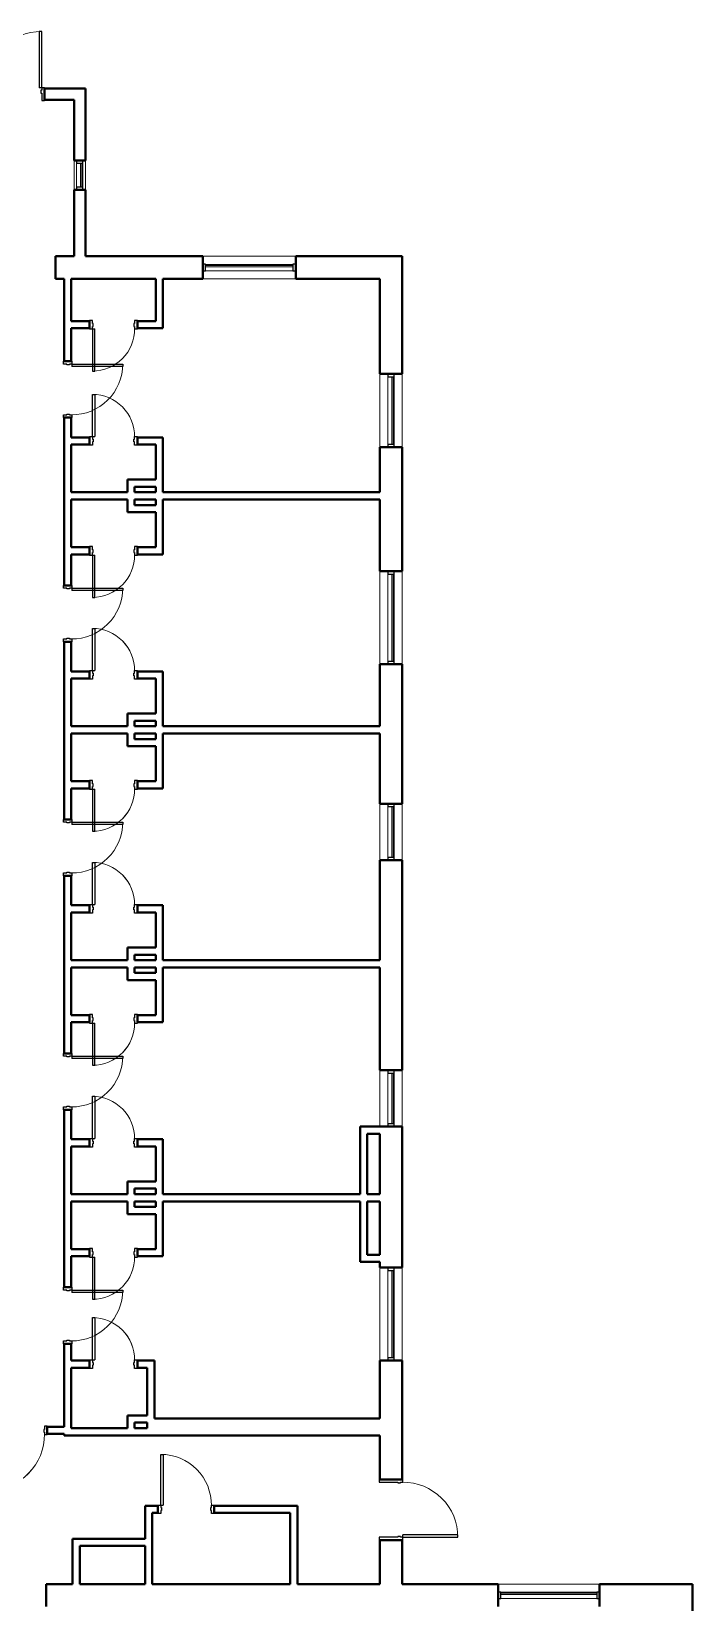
# Model space of a CAD drawing. Header units: inches. Extents: x -1361 to 84, y -1428 to 872.
# Drawn here: x -613 to -143, y -243 to 872 of the extents above; entities that cross this region are included whole.
import ezdxf

# ---------------------------------------------------------------- set-up
doc = ezdxf.new("R2010")
doc.units = ezdxf.units.IN
doc.header["$MEASUREMENT"] = 0
for name, color, linetype, lineweight in [('A-DOOR', 31, 'Continuous', 15), ('A-DOOR-FRAM', 31, 'Continuous', 25), ('A-GLAZ-CURT', 52, 'Continuous', 9), ('A-GLAZ-CWMG', 51, 'Continuous', 9), ('A-WALL', 113, 'Continuous', 15), ('I-WALL', 2, 'Continuous', 15)]:
    doc.layers.add(name, color=color, linetype=linetype, lineweight=lineweight)

# ---------------------------------------------------------------- blocks, each defined once
blk = doc.blocks.new('Door-Single_CE_ - HM Door-2_ HM Frame-5147450-BASEMENT Map Export')
at = {"layer": 'A-DOOR'}
for p, q in [((13.25, -33), (13.25, -3)), ((13.25, -3), (15, -3)), ((15, -3), (15, -33)), ((15, -33), (13.25, -33))]:
    blk.add_line(p, q, dxfattribs=at)
at = {"layer": 'A-DOOR', "lineweight": 25}
for p, q in [((13.25, -33), (13.25, -3)), ((15, -3), (13.25, -3)), ((15, -3), (15, -33)), ((15, -33), (13.25, -33))]:
    blk.add_line(p, q, dxfattribs=at)
at = {"layer": 'A-DOOR', "lineweight": 9}
for start in [179.45228, 179.45228, 179.5, 179.5]:
    blk.add_arc((15, -3), 30, start, 270, dxfattribs=at)
at = {"layer": 'A-DOOR-FRAM'}
for p, q in [((-17, 3), (-15, 3)), ((-17, -3), (-17, 3)), ((-15, 3), (-15, 0.75)), ((-15, 0.75), (-14.5, 0.75)), ((-14.5, 0.75), (-14.5, -1.25)), ((14.5, 0.75), (15, 0.75)), ((14.5, -1.25), (14.5, 0.75)), ((15, 3), (17, 3)), ((15, 0.75), (15, 3)), ((17, 3), (17, -3)), ((-15, -3), (-17, -3)), ((-15, -1.25), (-15, -3)), ((-14.5, -1.25), (-15, -1.25)), ((15, -1.25), (14.5, -1.25)), ((15, -3), (15, -1.25)), ((17, -3), (15, -3))]:
    blk.add_line(p, q, dxfattribs=at)
blk = doc.blocks.new('Door-Single_CE_ - HM Door-2_ HM Frame-5121650-BASEMENT Map Export')
at = {"layer": 'A-DOOR'}
for p, q in [((16.25, -39), (16.25, -3)), ((16.25, -3), (18, -3)), ((18, -3), (18, -39)), ((18, -39), (16.25, -39))]:
    blk.add_line(p, q, dxfattribs=at)
at = {"layer": 'A-DOOR', "lineweight": 25}
for p, q in [((16.25, -39), (16.25, -3)), ((18, -3), (16.25, -3)), ((18, -3), (18, -39)), ((18, -39), (16.25, -39))]:
    blk.add_line(p, q, dxfattribs=at)
at = {"layer": 'A-DOOR', "lineweight": 9}
blk.add_arc((18, -3), 36, 179.5, 270, dxfattribs=at)
blk.add_arc((18, -3), 36, 179.5, 270, dxfattribs=at)
blk.add_arc((18, -3), 36, 179.5, 270, dxfattribs=at)
blk.add_arc((18, -3), 36, 179.5, 270, dxfattribs=at)
at = {"layer": 'A-DOOR-FRAM'}
for p, q in [((-20, 3), (-18, 3)), ((-20, -3), (-20, 3)), ((-18, 3), (-18, 0.75)), ((-18, 0.75), (-17.5, 0.75)), ((-17.5, 0.75), (-17.5, -1.25)), ((17.5, 0.75), (18, 0.75)), ((17.5, -1.25), (17.5, 0.75)), ((18, 3), (20, 3)), ((18, 0.75), (18, 3)), ((20, 3), (20, -3)), ((-18, -3), (-20, -3)), ((-18, -1.25), (-18, -3)), ((-17.5, -1.25), (-18, -1.25)), ((18, -1.25), (17.5, -1.25)), ((18, -3), (18, -1.25)), ((20, -3), (18, -3))]:
    blk.add_line(p, q, dxfattribs=at)
blk = doc.blocks.new('Door-Single_CE_ - HM Door-2_ HM Frame-5147780-BASEMENT Map Export')
at = {"layer": 'A-DOOR'}
for p, q in [((15, 33), (13.25, 33)), ((13.25, 33), (13.25, 3)), ((15, 3), (15, 33)), ((13.25, 3), (15, 3))]:
    blk.add_line(p, q, dxfattribs=at)
at = {"layer": 'A-DOOR', "lineweight": 25}
for p, q in [((15, 33), (13.25, 33)), ((13.25, 33), (13.25, 3)), ((15, 3), (15, 33)), ((15, 3), (13.25, 3))]:
    blk.add_line(p, q, dxfattribs=at)
at = {"layer": 'A-DOOR', "lineweight": 9}
for end in [180.5, 180.5, 180.54772, 180.54772]:
    blk.add_arc((15, 3), 30, 90, end, dxfattribs=at)
at = {"layer": 'A-DOOR-FRAM'}
for p, q in [((-15, 3), (-17, 3)), ((-17, 3), (-17, -3)), ((-15, 1.25), (-15, 3)), ((-14.5, 1.25), (-15, 1.25)), ((-14.5, -0.75), (-14.5, 1.25)), ((15, 1.25), (14.5, 1.25)), ((14.5, 1.25), (14.5, -0.75)), ((17, 3), (15, 3)), ((15, 3), (15, 1.25)), ((17, -3), (17, 3)), ((-17, -3), (-15, -3)), ((-15, -3), (-15, -0.75)), ((-15, -0.75), (-14.5, -0.75)), ((14.5, -0.75), (15, -0.75)), ((15, -0.75), (15, -3)), ((15, -3), (17, -3))]:
    blk.add_line(p, q, dxfattribs=at)
blk = doc.blocks.new('Door-Single_CE_ - HM Door-2_ HM Frame-5154440-BASEMENT Map Export')
at = {"layer": 'A-DOOR'}
for p, q in [((19.5, 47.5), (17.75, 47.5)), ((17.75, 47.5), (17.75, 8.5)), ((19.5, 8.5), (19.5, 47.5)), ((17.75, 8.5), (19.5, 8.5))]:
    blk.add_line(p, q, dxfattribs=at)
at = {"layer": 'A-DOOR', "lineweight": 25}
for p, q in [((19.5, 47.5), (17.75, 47.5)), ((17.75, 47.5), (17.75, 8.5)), ((19.5, 8.5), (19.5, 47.5)), ((19.5, 8.5), (17.75, 8.5))]:
    blk.add_line(p, q, dxfattribs=at)
at = {"layer": 'A-DOOR', "lineweight": 9}
for end in [180.5, 180.5, 180.48038, 180.48038]:
    blk.add_arc((19.5, 8.5), 39, 90, end, dxfattribs=at)
at = {"layer": 'A-DOOR-FRAM'}
for p, q in [((-19.5, 8.5), (-21.5, 8.5)), ((-21.5, 8.5), (-21.5, -8.5)), ((-19.5, 6.75), (-19.5, 8.5)), ((-19, 6.75), (-19.5, 6.75)), ((-19.5, -8.5), (-19.5, 4.75)), ((-19.5, 4.75), (-19, 4.75)), ((-19, 4.75), (-19, 6.75)), ((19.5, 6.75), (19, 6.75)), ((19, 6.75), (19, 4.75)), ((19, 4.75), (19.5, 4.75)), ((21.5, 8.5), (19.5, 8.5)), ((19.5, 8.5), (19.5, 6.75)), ((19.5, 4.75), (19.5, -8.5)), ((21.5, -8.5), (21.5, 8.5)), ((-21.5, -8.5), (-19.5, -8.5)), ((19.5, -8.5), (21.5, -8.5))]:
    blk.add_line(p, q, dxfattribs=at)
blk = doc.blocks.new('Door-Single_CE_ - HM Door-2_ HM Frame-5154406-BASEMENT Map Export')
at = {"layer": 'A-DOOR'}
for p, q in [((19.5, 42), (17.75, 42)), ((17.75, 42), (17.75, 3)), ((19.5, 3), (19.5, 42)), ((17.75, 3), (19.5, 3))]:
    blk.add_line(p, q, dxfattribs=at)
at = {"layer": 'A-DOOR', "lineweight": 25}
for p, q in [((19.5, 42), (17.75, 42)), ((17.75, 42), (17.75, 3)), ((19.5, 3), (19.5, 42)), ((19.5, 3), (17.75, 3))]:
    blk.add_line(p, q, dxfattribs=at)
at = {"layer": 'A-DOOR', "lineweight": 9}
for end in [180.5, 180.5, 180.48038, 180.48038]:
    blk.add_arc((19.5, 3), 39, 90, end, dxfattribs=at)
at = {"layer": 'A-DOOR-FRAM'}
for p, q in [((-19.5, 3), (-21.5, 3)), ((-21.5, 3), (-21.5, -3)), ((-19.5, 1.25), (-19.5, 3)), ((-19, 1.25), (-19.5, 1.25)), ((-19, -0.75), (-19, 1.25)), ((19.5, 1.25), (19, 1.25)), ((19, 1.25), (19, -0.75)), ((21.5, 3), (19.5, 3)), ((19.5, 3), (19.5, 1.25)), ((21.5, -3), (21.5, 3)), ((-21.5, -3), (-19.5, -3)), ((-19.5, -3), (-19.5, -0.75)), ((-19.5, -0.75), (-19, -0.75)), ((19, -0.75), (19.5, -0.75)), ((19.5, -0.75), (19.5, -3)), ((19.5, -3), (21.5, -3))]:
    blk.add_line(p, q, dxfattribs=at)
blk = doc.blocks.new('Door-Single_CE_ - HM Door-2_ HM Frame-5161260-BASEMENT Map Export')
at = {"layer": 'A-DOOR'}
for p, q in [((20, 44.5), (18.25, 44.5)), ((18.25, 44.5), (18.25, 4.5)), ((20, 4.5), (20, 44.5)), ((18.25, 4.5), (20, 4.5))]:
    blk.add_line(p, q, dxfattribs=at)
at = {"layer": 'A-DOOR', "lineweight": 25}
for p, q in [((20, 44.5), (18.25, 44.5)), ((18.25, 44.5), (18.25, 4.5)), ((20, 4.5), (20, 44.5)), ((20, 4.5), (18.25, 4.5))]:
    blk.add_line(p, q, dxfattribs=at)
at = {"layer": 'A-DOOR', "lineweight": 9}
for end in [180.5, 180.5, 180.47434, 180.47434]:
    blk.add_arc((20, 4.5), 40, 90, end, dxfattribs=at)
at = {"layer": 'A-DOOR-FRAM'}
for p, q in [((-20, 4.5), (-22, 4.5)), ((-22, 4.5), (-22, -4.5)), ((-20, 2.75), (-20, 4.5)), ((-19.5, 2.75), (-20, 2.75)), ((-20, -4.5), (-20, 0.75)), ((-20, 0.75), (-19.5, 0.75)), ((-19.5, 0.75), (-19.5, 2.75)), ((20, 2.75), (19.5, 2.75)), ((19.5, 2.75), (19.5, 0.75)), ((19.5, 0.75), (20, 0.75)), ((22, 4.5), (20, 4.5)), ((20, 4.5), (20, 2.75)), ((20, 0.75), (20, -4.5)), ((22, -4.5), (22, 4.5)), ((-22, -4.5), (-20, -4.5)), ((20, -4.5), (22, -4.5))]:
    blk.add_line(p, q, dxfattribs=at)
blk = doc.blocks.new('System Panel - zGlazed-5218100-BASEMENT Map Export')
at = {"layer": 'A-GLAZ-CURT', "lineweight": 15}
for p, q in [((24, -0.5), (-24, -0.5)), ((-24, -0.5), (-24, -1.5)), ((-24, -1.5), (24, -1.5)), ((24, -1.5), (24, -0.5))]:
    blk.add_line(p, q, dxfattribs=at)
blk = doc.blocks.new('Rectangular Mullion - 4 1_2_ x 2_ Rectangular_CE_-5163797-BASEMENT Map Export')
at = {"layer": 'A-GLAZ-CWMG'}
for p, q in [((-359.8, 626.8), (-359.8, 578.8)), ((-355.3, 626.8), (-355.3, 578.8))]:
    blk.add_line(p, q, dxfattribs=at)
blk = doc.blocks.new('Rectangular Mullion - 4 1_2_ x 2_ Rectangular_CE_-5218101-BASEMENT Map Export')
at = {"layer": 'A-GLAZ-CWMG', "lineweight": 25}
for p, q in [((-2, 2.25), (0, 2.25)), ((-2, -2.25), (-2, 2.25)), ((0, 2.25), (0, -2.25)), ((0, -2.25), (-2, -2.25))]:
    blk.add_line(p, q, dxfattribs=at)
blk = doc.blocks.new('Rectangular Mullion - 4 1_2_ x 2_ Rectangular_CE_-5218102-BASEMENT Map Export')
at = {"layer": 'A-GLAZ-CWMG', "lineweight": 25}
for p, q in [((0, 2.25), (-2, 2.25)), ((-2, 2.25), (-2, -2.25)), ((0, -2.25), (0, 2.25)), ((-2, -2.25), (0, -2.25))]:
    blk.add_line(p, q, dxfattribs=at)
blk = doc.blocks.new('System Panel - zGlazed-5218103-BASEMENT Map Export')
at = {"layer": 'A-GLAZ-CURT', "lineweight": 15}
for p, q in [((31, -0.5), (-31, -0.5)), ((-31, -0.5), (-31, -1.5)), ((-31, -1.5), (31, -1.5)), ((31, -1.5), (31, -0.5))]:
    blk.add_line(p, q, dxfattribs=at)
blk = doc.blocks.new('Rectangular Mullion - 4 1_2_ x 2_ Rectangular_CE_-5163817-BASEMENT Map Export')
at = {"layer": 'A-GLAZ-CWMG'}
for p, q in [((-359.8, 486.8), (-359.8, 424.8)), ((-355.3, 486.8), (-355.3, 424.8))]:
    blk.add_line(p, q, dxfattribs=at)
blk = doc.blocks.new('System Panel - zGlazed-5218104-BASEMENT Map Export')
at = {"layer": 'A-GLAZ-CURT', "lineweight": 15}
for p, q in [((18, -0.5), (-18, -0.5)), ((-18, -0.5), (-18, -1.5)), ((-18, -1.5), (18, -1.5)), ((18, -1.5), (18, -0.5))]:
    blk.add_line(p, q, dxfattribs=at)
blk = doc.blocks.new('Rectangular Mullion - 4 1_2_ x 2_ Rectangular_CE_-5163835-BASEMENT Map Export')
at = {"layer": 'A-GLAZ-CWMG'}
for p, q in [((-359.8, 321.8), (-359.8, 285.8)), ((-355.3, 321.8), (-355.3, 285.8))]:
    blk.add_line(p, q, dxfattribs=at)
blk = doc.blocks.new('System Panel - zGlazed-5227947-BASEMENT Map Export')
at = {"layer": 'A-GLAZ-CURT', "lineweight": 15}
for p, q in [((8.5, -0.5), (-8.5, -0.5)), ((-8.5, -0.5), (-8.5, -1.5)), ((-8.5, -1.5), (8.5, -1.5)), ((8.5, -1.5), (8.5, -0.5))]:
    blk.add_line(p, q, dxfattribs=at)
blk = doc.blocks.new('Rectangular Mullion - 4 1_2_ x 2_ Rectangular_CE_-5227895-BASEMENT Map Export')
at = {"layer": 'A-GLAZ-CWMG'}
for p, q in [((-580.8, 778.3), (-580.8, 761.3)), ((-576.3, 778.3), (-576.3, 761.3))]:
    blk.add_line(p, q, dxfattribs=at)
blk = doc.blocks.new('Rectangular Mullion - 4 1_2_ x 2_ Rectangular_CE_-5163834-BASEMENT Map Export')
at = {"layer": 'A-GLAZ-CWMG', "lineweight": 25}
for p, q in [((-2, 2.25), (0, 2.25)), ((-2, -2.25), (-2, 2.25)), ((0, 2.25), (0, -2.25)), ((0, -2.25), (-2, -2.25))]:
    blk.add_line(p, q, dxfattribs=at)
blk = doc.blocks.new('Rectangular Mullion - 4 1_2_ x 2_ Rectangular_CE_-V1-BASEMENT Map Export')
at = {"layer": 'A-GLAZ-CWMG', "lineweight": 25}
for p, q in [((0, 2.25), (-2, 2.25)), ((-2, 2.25), (-2, -2.25)), ((0, -2.25), (0, 2.25)), ((-2, -2.25), (0, -2.25))]:
    blk.add_line(p, q, dxfattribs=at)
blk = doc.blocks.new('System Panel - zGlazed-5218121-BASEMENT Map Export')
at = {"layer": 'A-GLAZ-CURT', "lineweight": 15}
for p, q in [((31, 1.5), (-31, 1.5)), ((-31, 1.5), (-31, 0.5)), ((-31, 0.5), (31, 0.5)), ((31, 0.5), (31, 1.5))]:
    blk.add_line(p, q, dxfattribs=at)
blk = doc.blocks.new('Rectangular Mullion - 4 1_2_ x 2_ Rectangular_CE_-5161738-BASEMENT Map Export')
at = {"layer": 'A-GLAZ-CWMG'}
for p, q in [((-893.8, -6.7), (-893.8, -68.7)), ((-889.3, -6.7), (-889.3, -68.7))]:
    blk.add_line(p, q, dxfattribs=at)
blk = doc.blocks.new('Rectangular Mullion - 4 1_2_ x 2_ Rectangular_CE_-5218122-BASEMENT Map Export')
at = {"layer": 'A-GLAZ-CWMG', "lineweight": 25}
for p, q in [((-2, 2.25), (0, 2.25)), ((-2, -2.25), (-2, 2.25)), ((0, 2.25), (0, -2.25)), ((0, -2.25), (-2, -2.25))]:
    blk.add_line(p, q, dxfattribs=at)
blk = doc.blocks.new('Rectangular Mullion - 4 1_2_ x 2_ Rectangular_CE_-5218123-BASEMENT Map Export')
at = {"layer": 'A-GLAZ-CWMG', "lineweight": 25}
for p, q in [((0, 2.25), (-2, 2.25)), ((-2, 2.25), (-2, -2.25)), ((0, -2.25), (0, 2.25)), ((-2, -2.25), (0, -2.25))]:
    blk.add_line(p, q, dxfattribs=at)
blk = doc.blocks.new('System Panel - zGlazed-5218125-BASEMENT Map Export')
at = {"layer": 'A-GLAZ-CURT', "lineweight": 15}
for p, q in [((34, 1.5), (-34, 1.5)), ((-34, 1.5), (-34, 0.5)), ((-34, 0.5), (34, 0.5)), ((34, 0.5), (34, 1.5))]:
    blk.add_line(p, q, dxfattribs=at)
blk = doc.blocks.new('Rectangular Mullion - 4 1_2_ x 2_ Rectangular_CE_-5210159-BASEMENT Map Export')
at = {"layer": 'A-GLAZ-CWMG'}
for p, q in [((-211.5, -235.5), (-279.5, -235.5)), ((-211.5, -240), (-279.5, -240))]:
    blk.add_line(p, q, dxfattribs=at)

msp = doc.modelspace()

# ---------------------------------------------------------------- linework, layer by layer
at = {"layer": 'A-WALL', "lineweight": 40}
for p, q in [((-574.5, 831.3), (-603.5, 831.3)), ((-603.5, 831.3), (-603.5, 823.3)), ((-574.5, 780.3), (-574.5, 831.3)), ((-603.5, 823.3), (-582.5, 823.3)), ((-582.5, 823.3), (-582.5, 780.3)), ((-582.5, 780.3), (-574.5, 780.3)), ((-574.5, 759.3), (-582.5, 759.3)), ((-582.5, 759.3), (-582.5, 712.3)), ((-574.5, 712.3), (-574.5, 759.3)), ((-530.5, -115.2), (-530.5, -119.2)), ((-365.5, -112.2), (-525.5, -112.2)), ((-530.5, -124.2), (-365.5, -124.2))]:
    msp.add_line(p, q, dxfattribs=at)
at = {"layer": 'A-WALL'}
for p, q in [((-582.5, 759.3), (-582.5, 780.3)), ((-574.5, 780.3), (-574.5, 759.3))]:
    msp.add_line(p, q, dxfattribs=at)
at = {"layer": 'I-WALL', "lineweight": 40}
for p, q in [((-582.5, 712.3), (-595.8, 712.3)), ((-595.8, 712.3), (-595.8, 696.3)), ((-491.1, 712.3), (-574.5, 712.3)), ((-491.1, 696.3), (-491.1, 712.3)), ((-349.5, 712.3), (-425.1, 712.3)), ((-425.1, 712.3), (-425.1, 696.3)), ((-349.5, 628.8), (-349.5, 712.3)), ((-595.8, 696.3), (-589.5, 696.3)), ((-589.5, 696.3), (-589.5, 637.8)), ((-584.5, 696.3), (-524.5, 696.3)), ((-584.5, 666.3), (-584.5, 696.3)), ((-524.5, 696.3), (-524.5, 666.3)), ((-519.5, 696.3), (-491.1, 696.3)), ((-519.5, 661.3), (-519.5, 696.3)), ((-425.1, 696.3), (-365.5, 696.3)), ((-365.5, 696.3), (-365.5, 628.8)), ((-571.5, 666.3), (-584.5, 666.3)), ((-584.5, 637.8), (-584.5, 661.3)), ((-584.5, 661.3), (-571.5, 661.3)), ((-571.5, 661.3), (-571.5, 666.3)), ((-524.5, 666.3), (-537.5, 666.3)), ((-537.5, 666.3), (-537.5, 661.3)), ((-537.5, 661.3), (-519.5, 661.3)), ((-589.5, 637.8), (-584.5, 637.8)), ((-365.5, 628.8), (-349.5, 628.8)), ((-589.5, 597.8), (-589.5, 478.8)), ((-584.5, 597.8), (-589.5, 597.8)), ((-584.5, 583.8), (-584.5, 597.8)), ((-571.5, 583.8), (-584.5, 583.8)), ((-571.5, 578.8), (-571.5, 583.8)), ((-519.5, 583.8), (-537.5, 583.8)), ((-537.5, 583.8), (-537.5, 578.8)), ((-519.5, 544.8), (-519.5, 583.8)), ((-584.5, 544.8), (-584.5, 578.8)), ((-584.5, 578.8), (-571.5, 578.8)), ((-537.5, 578.8), (-524.5, 578.8)), ((-524.5, 578.8), (-524.5, 553.8)), ((-365.5, 576.8), (-365.5, 544.8)), ((-349.5, 576.8), (-365.5, 576.8)), ((-349.5, 488.8), (-349.5, 576.8)), ((-544.5, 553.8), (-544.5, 544.8)), ((-524.5, 553.8), (-544.5, 553.8)), ((-539.5, 544.8), (-539.5, 548.8)), ((-539.5, 548.8), (-524.5, 548.8)), ((-524.5, 548.8), (-524.5, 544.8)), ((-544.5, 544.8), (-584.5, 544.8)), ((-584.5, 505.8), (-584.5, 539.8)), ((-584.5, 539.8), (-544.5, 539.8)), ((-544.5, 539.8), (-544.5, 530.8)), ((-524.5, 544.8), (-539.5, 544.8)), ((-539.5, 539.8), (-524.5, 539.8)), ((-539.5, 535.8), (-539.5, 539.8)), ((-524.5, 535.8), (-539.5, 535.8)), ((-524.5, 539.8), (-524.5, 535.8)), ((-365.5, 544.8), (-519.5, 544.8)), ((-519.5, 539.8), (-365.5, 539.8)), ((-519.5, 500.8), (-519.5, 539.8)), ((-365.5, 539.8), (-365.5, 488.8)), ((-544.5, 530.8), (-524.5, 530.8)), ((-524.5, 530.8), (-524.5, 505.8)), ((-571.5, 505.8), (-584.5, 505.8)), ((-571.5, 500.8), (-571.5, 505.8)), ((-524.5, 505.8), (-537.5, 505.8)), ((-537.5, 505.8), (-537.5, 500.8)), ((-584.5, 478.8), (-584.5, 500.8)), ((-584.5, 500.8), (-571.5, 500.8)), ((-537.5, 500.8), (-519.5, 500.8)), ((-365.5, 488.8), (-349.5, 488.8)), ((-589.5, 478.8), (-584.5, 478.8)), ((-589.5, 438.8), (-589.5, 312.8)), ((-584.5, 438.8), (-589.5, 438.8)), ((-584.5, 417.8), (-584.5, 438.8)), ((-571.5, 417.8), (-584.5, 417.8)), ((-584.5, 378.8), (-584.5, 412.8)), ((-584.5, 412.8), (-571.5, 412.8)), ((-571.5, 412.8), (-571.5, 417.8)), ((-519.5, 417.8), (-537.5, 417.8)), ((-537.5, 417.8), (-537.5, 412.8)), ((-537.5, 412.8), (-524.5, 412.8)), ((-524.5, 412.8), (-524.5, 387.8)), ((-519.5, 378.8), (-519.5, 417.8)), ((-365.5, 422.8), (-365.5, 378.8)), ((-349.5, 422.8), (-365.5, 422.8)), ((-349.5, 323.8), (-349.5, 422.8)), ((-544.5, 387.8), (-544.5, 378.8)), ((-524.5, 387.8), (-544.5, 387.8)), ((-539.5, 378.8), (-539.5, 382.8)), ((-539.5, 382.8), (-524.5, 382.8)), ((-524.5, 382.8), (-524.5, 378.8)), ((-544.5, 378.8), (-584.5, 378.8)), ((-584.5, 339.8), (-584.5, 373.8)), ((-584.5, 373.8), (-544.5, 373.8)), ((-544.5, 373.8), (-544.5, 364.8)), ((-524.5, 378.8), (-539.5, 378.8)), ((-539.5, 373.8), (-524.5, 373.8)), ((-539.5, 369.8), (-539.5, 373.8)), ((-524.5, 369.8), (-539.5, 369.8)), ((-524.5, 373.8), (-524.5, 369.8)), ((-365.5, 378.8), (-519.5, 378.8)), ((-519.5, 373.8), (-365.5, 373.8)), ((-519.5, 334.8), (-519.5, 373.8)), ((-365.5, 373.8), (-365.5, 323.8)), ((-544.5, 364.8), (-524.5, 364.8)), ((-524.5, 364.8), (-524.5, 339.8)), ((-571.5, 339.8), (-584.5, 339.8)), ((-584.5, 312.8), (-584.5, 334.8)), ((-584.5, 334.8), (-571.5, 334.8)), ((-571.5, 334.8), (-571.5, 339.8)), ((-524.5, 339.8), (-537.5, 339.8)), ((-537.5, 339.8), (-537.5, 334.8)), ((-537.5, 334.8), (-519.5, 334.8)), ((-365.5, 323.8), (-349.5, 323.8)), ((-589.5, 312.8), (-584.5, 312.8)), ((-365.5, 283.8), (-365.5, 212.8)), ((-349.5, 283.8), (-365.5, 283.8)), ((-349.5, 134.8), (-349.5, 283.8)), ((-589.5, 272.8), (-589.5, 146.8)), ((-584.5, 272.8), (-589.5, 272.8)), ((-584.5, 251.8), (-584.5, 272.8)), ((-571.5, 251.8), (-584.5, 251.8)), ((-584.5, 212.8), (-584.5, 246.8)), ((-584.5, 246.8), (-571.5, 246.8)), ((-571.5, 246.8), (-571.5, 251.8)), ((-519.5, 251.8), (-537.5, 251.8)), ((-537.5, 251.8), (-537.5, 246.8)), ((-537.5, 246.8), (-524.5, 246.8)), ((-524.5, 246.8), (-524.5, 221.8)), ((-519.5, 212.8), (-519.5, 251.8)), ((-544.5, 212.8), (-584.5, 212.8)), ((-544.5, 221.8), (-544.5, 212.8)), ((-524.5, 221.8), (-544.5, 221.8)), ((-539.5, 212.8), (-539.5, 216.8)), ((-539.5, 216.8), (-524.5, 216.8)), ((-524.5, 212.8), (-539.5, 212.8)), ((-524.5, 216.8), (-524.5, 212.8)), ((-365.5, 212.8), (-519.5, 212.8)), ((-584.5, 173.8), (-584.5, 207.8)), ((-584.5, 207.8), (-544.5, 207.8)), ((-544.5, 207.8), (-544.5, 198.8)), ((-539.5, 207.8), (-524.5, 207.8)), ((-539.5, 203.8), (-539.5, 207.8)), ((-524.5, 203.8), (-539.5, 203.8)), ((-524.5, 207.8), (-524.5, 203.8)), ((-519.5, 207.8), (-365.5, 207.8)), ((-519.5, 168.8), (-519.5, 207.8)), ((-365.5, 207.8), (-365.5, 134.8)), ((-544.5, 198.8), (-524.5, 198.8)), ((-524.5, 198.8), (-524.5, 173.8)), ((-571.5, 173.8), (-584.5, 173.8)), ((-584.5, 146.8), (-584.5, 168.8)), ((-584.5, 168.8), (-571.5, 168.8)), ((-571.5, 168.8), (-571.5, 173.8)), ((-524.5, 173.8), (-537.5, 173.8)), ((-537.5, 173.8), (-537.5, 168.8)), ((-537.5, 168.8), (-519.5, 168.8)), ((-589.5, 146.8), (-584.5, 146.8)), ((-365.5, 134.8), (-349.5, 134.8)), ((-589.5, 106.8), (-589.5, -19.2)), ((-584.5, 106.8), (-589.5, 106.8)), ((-584.5, 85.8), (-584.5, 106.8)), ((-349.5, 94.8), (-379.5, 94.8)), ((-379.5, 94.8), (-379.5, 46.8)), ((-374.5, 46.8), (-374.5, 89.8)), ((-374.5, 89.8), (-365.5, 89.8)), ((-365.5, 89.8), (-365.5, 46.8)), ((-349.5, -5.2), (-349.5, 94.8)), ((-571.5, 85.8), (-584.5, 85.8)), ((-584.5, 46.8), (-584.5, 80.8)), ((-584.5, 80.8), (-571.5, 80.8)), ((-571.5, 80.8), (-571.5, 85.8)), ((-519.5, 85.8), (-537.5, 85.8)), ((-537.5, 85.8), (-537.5, 80.8)), ((-537.5, 80.8), (-524.5, 80.8)), ((-524.5, 80.8), (-524.5, 55.8)), ((-519.5, 46.8), (-519.5, 85.8)), ((-544.5, 55.8), (-544.5, 46.8)), ((-524.5, 55.8), (-544.5, 55.8)), ((-544.5, 46.8), (-584.5, 46.8)), ((-539.5, 46.8), (-539.5, 50.8)), ((-539.5, 50.8), (-524.5, 50.8)), ((-524.5, 46.8), (-539.5, 46.8)), ((-524.5, 50.8), (-524.5, 46.8)), ((-379.5, 46.8), (-519.5, 46.8)), ((-365.5, 46.8), (-374.5, 46.8)), ((-584.5, 7.8), (-584.5, 41.8)), ((-584.5, 41.8), (-544.5, 41.8)), ((-544.5, 41.8), (-544.5, 32.8)), ((-539.5, 41.8), (-524.5, 41.8)), ((-539.5, 37.8), (-539.5, 41.8)), ((-524.5, 37.8), (-539.5, 37.8)), ((-524.5, 41.8), (-524.5, 37.8)), ((-519.5, 41.8), (-379.5, 41.8)), ((-519.5, 2.8), (-519.5, 41.8)), ((-379.5, 41.8), (-379.5, -1.2)), ((-374.5, 41.8), (-365.5, 41.8)), ((-374.5, 3.8), (-374.5, 41.8)), ((-365.5, 41.8), (-365.5, 3.8)), ((-544.5, 32.8), (-524.5, 32.8)), ((-524.5, 32.8), (-524.5, 7.8)), ((-571.5, 7.8), (-584.5, 7.8)), ((-584.5, -19.2), (-584.5, 2.8)), ((-584.5, 2.8), (-571.5, 2.8)), ((-571.5, 2.8), (-571.5, 7.8)), ((-524.5, 7.8), (-537.5, 7.8)), ((-537.5, 7.8), (-537.5, 2.8)), ((-537.5, 2.8), (-519.5, 2.8)), ((-365.5, 3.8), (-374.5, 3.8)), ((-379.5, -1.2), (-365.5, -1.2)), ((-365.5, -1.2), (-365.5, -5.2)), ((-365.5, -5.2), (-349.5, -5.2)), ((-589.5, -19.2), (-584.5, -19.2)), ((-589.5, -59.2), (-589.5, -118.2)), ((-584.5, -59.2), (-589.5, -59.2)), ((-584.5, -71.2), (-584.5, -59.2)), ((-571.5, -71.2), (-584.5, -71.2)), ((-584.5, -119.2), (-584.5, -76.2)), ((-584.5, -76.2), (-571.5, -76.2)), ((-571.5, -76.2), (-571.5, -71.2)), ((-525.5, -71.2), (-537.5, -71.2)), ((-537.5, -71.2), (-537.5, -76.2)), ((-537.5, -76.2), (-530.5, -76.2)), ((-530.5, -76.2), (-530.5, -110.2)), ((-525.5, -112.2), (-525.5, -71.2)), ((-365.5, -71.2), (-365.5, -112.2)), ((-349.5, -71.2), (-365.5, -71.2)), ((-349.5, -155.5), (-349.5, -71.2)), ((-544.5, -110.2), (-544.5, -119.2)), ((-530.5, -110.2), (-544.5, -110.2)), ((-589.5, -118.2), (-601.5, -118.2)), ((-601.5, -118.2), (-601.5, -123.2)), ((-544.5, -119.2), (-584.5, -119.2)), ((-539.5, -119.2), (-539.5, -115.2)), ((-539.5, -115.2), (-530.5, -115.2)), ((-530.5, -119.2), (-539.5, -119.2)), ((-601.5, -123.2), (-589.5, -123.2)), ((-589.5, -123.2), (-589.5, -124.2)), ((-589.5, -124.2), (-530.5, -124.2)), ((-365.5, -124.2), (-365.5, -155.5)), ((-365.5, -155.5), (-349.5, -155.5)), ((-523, -174.2), (-532, -174.2)), ((-532, -174.2), (-532, -197.7)), ((-523, -179.2), (-523, -174.2)), ((-424, -174.2), (-483, -174.2)), ((-483, -174.2), (-483, -179.2)), ((-424, -229.7), (-424, -174.2)), ((-527, -229.7), (-527, -179.2)), ((-527, -179.2), (-523, -179.2)), ((-483, -179.2), (-429, -179.2)), ((-429, -179.2), (-429, -229.7)), ((-583.5, -197.7), (-583.5, -229.7)), ((-532, -197.7), (-583.5, -197.7)), ((-365.5, -198.5), (-365.5, -229.7)), ((-349.5, -198.5), (-365.5, -198.5)), ((-349.5, -229.7), (-349.5, -198.5)), ((-578.5, -229.7), (-578.5, -202.7)), ((-578.5, -202.7), (-532, -202.7)), ((-532, -202.7), (-532, -229.7)), ((-583.5, -229.7), (-602.4, -229.7)), ((-602.4, -229.7), (-602.4, -245.7)), ((-532, -229.7), (-578.5, -229.7)), ((-429, -229.7), (-527, -229.7)), ((-365.5, -229.7), (-424, -229.7)), ((-281.5, -229.7), (-349.5, -229.7)), ((-281.5, -245.7), (-281.5, -229.7)), ((-143.4, -229.7), (-209.5, -229.7)), ((-209.5, -229.7), (-209.5, -245.7)), ((-143.4, -264.2), (-143.4, -229.7))]:
    msp.add_line(p, q, dxfattribs=at)
at = {"layer": 'I-WALL'}
for p, q in [((-491.1, 712.3), (-425.1, 712.3)), ((-425.1, 696.3), (-491.1, 696.3)), ((-365.5, 576.8), (-365.5, 628.8)), ((-349.5, 628.8), (-349.5, 576.8)), ((-365.5, 422.8), (-365.5, 488.8)), ((-349.5, 488.8), (-349.5, 422.8)), ((-365.5, 283.8), (-365.5, 323.8)), ((-349.5, 323.8), (-349.5, 283.8)), ((-365.5, 94.8), (-365.5, 134.8)), ((-349.5, 134.8), (-349.5, 94.8)), ((-365.5, -71.2), (-365.5, -5.2)), ((-349.5, -5.2), (-349.5, -71.2)), ((-281.5, -229.7), (-209.5, -229.7))]:
    msp.add_line(p, q, dxfattribs=at)

# ---------------------------------------------------------------- block references
at = {"layer": 'A-DOOR', "lineweight": 9}
msp.add_blockref('Door-Single_CE_ - HM Door-2_ HM Frame-5161260-BASEMENT Map Export', (-625.5, 827.3), dxfattribs=at)
for name, p, rotation in [('Door-Single_CE_ - HM Door-2_ HM Frame-5147780-BASEMENT Map Export', (-554.5, 663.8), 180), ('Door-Single_CE_ - HM Door-2_ HM Frame-5121650-BASEMENT Map Export', (-587, 617.8), 89.99999999999972), ('Door-Single_CE_ - HM Door-2_ HM Frame-5147450-BASEMENT Map Export', (-554.5, 581.3), 180), ('Door-Single_CE_ - HM Door-2_ HM Frame-5147780-BASEMENT Map Export', (-554.5, 503.3), 180), ('Door-Single_CE_ - HM Door-2_ HM Frame-5121650-BASEMENT Map Export', (-587, 458.8), 89.99999999999972), ('Door-Single_CE_ - HM Door-2_ HM Frame-5147450-BASEMENT Map Export', (-554.5, 415.3), 180), ('Door-Single_CE_ - HM Door-2_ HM Frame-5147780-BASEMENT Map Export', (-554.5, 337.3), 180), ('Door-Single_CE_ - HM Door-2_ HM Frame-5121650-BASEMENT Map Export', (-587, 292.8), 89.99999999999972), ('Door-Single_CE_ - HM Door-2_ HM Frame-5147450-BASEMENT Map Export', (-554.5, 249.3), 180), ('Door-Single_CE_ - HM Door-2_ HM Frame-5147780-BASEMENT Map Export', (-554.5, 171.3), 180), ('Door-Single_CE_ - HM Door-2_ HM Frame-5121650-BASEMENT Map Export', (-587, 126.8), 89.99999999999972), ('Door-Single_CE_ - HM Door-2_ HM Frame-5147450-BASEMENT Map Export', (-554.5, 83.3), 180), ('Door-Single_CE_ - HM Door-2_ HM Frame-5147780-BASEMENT Map Export', (-554.5, 5.3), 180), ('Door-Single_CE_ - HM Door-2_ HM Frame-5121650-BASEMENT Map Export', (-587, -39.2), 89.99999999999972), ('Door-Single_CE_ - HM Door-2_ HM Frame-5147450-BASEMENT Map Export', (-554.5, -73.7), 180), ('Door-Single_CE_ - HM Door-2_ HM Frame-5154406-BASEMENT Map Export', (-623, -120.7), 180), ('Door-Single_CE_ - HM Door-2_ HM Frame-5121650-BASEMENT Map Export', (-503, -176.7), 180), ('Door-Single_CE_ - HM Door-2_ HM Frame-5154440-BASEMENT Map Export', (-357.5, -177), 269.9999999999997)]:
    msp.add_blockref(name, p, dxfattribs=dict(at, rotation=rotation))
at = {"layer": 'A-GLAZ-CURT'}
for name, p, rotation in [('System Panel - zGlazed-5227947-BASEMENT Map Export', (-578.5, 769.8), 89.99999999999967), ('System Panel - zGlazed-5218100-BASEMENT Map Export', (-357.5, 602.8), 89.99999999999972), ('System Panel - zGlazed-5218103-BASEMENT Map Export', (-357.5, 455.8), 89.99999999999969), ('System Panel - zGlazed-5218104-BASEMENT Map Export', (-357.5, 303.8), 89.99999999999976), ('System Panel - zGlazed-5218104-BASEMENT Map Export', (-357.5, 114.8), 89.99999999999969), ('System Panel - zGlazed-5218103-BASEMENT Map Export', (-357.5, -38.2), 89.99999999999973)]:
    msp.add_blockref(name, p, dxfattribs=dict(at, rotation=rotation))
for name, p in [('System Panel - zGlazed-5218121-BASEMENT Map Export', (-458.1, 704.3)), ('System Panel - zGlazed-5218125-BASEMENT Map Export', (-245.5, -237.7))]:
    msp.add_blockref(name, p, dxfattribs=at)
at = {"layer": 'A-GLAZ-CWMG', "extrusion": (0, 0, -1)}
for name, p, rotation in [('Rectangular Mullion - 4 1_2_ x 2_ Rectangular_CE_-5163834-BASEMENT Map Export', (578.5, 780.3), 90.00000000000033), ('Rectangular Mullion - 4 1_2_ x 2_ Rectangular_CE_-5218122-BASEMENT Map Export', (425.1, 704.3), 180), ('Rectangular Mullion - 4 1_2_ x 2_ Rectangular_CE_-5218101-BASEMENT Map Export', (357.5, 628.8), 90.00000000000028), ('Rectangular Mullion - 4 1_2_ x 2_ Rectangular_CE_-5218101-BASEMENT Map Export', (357.5, 488.8), 90.00000000000033), ('Rectangular Mullion - 4 1_2_ x 2_ Rectangular_CE_-5218101-BASEMENT Map Export', (357.5, 323.8), 90.00000000000026), ('Rectangular Mullion - 4 1_2_ x 2_ Rectangular_CE_-5218101-BASEMENT Map Export', (357.5, 134.8), 90.0000000000003), ('Rectangular Mullion - 4 1_2_ x 2_ Rectangular_CE_-5218101-BASEMENT Map Export', (357.5, -5.2), 90.00000000000028), ('Rectangular Mullion - 4 1_2_ x 2_ Rectangular_CE_-5218122-BASEMENT Map Export', (209.5, -237.7), 180)]:
    msp.add_blockref(name, p, dxfattribs=dict(at, rotation=rotation))
at = {"layer": 'A-GLAZ-CWMG'}
for name, p in [('Rectangular Mullion - 4 1_2_ x 2_ Rectangular_CE_-5227895-BASEMENT Map Export', (0, 0)), ('Rectangular Mullion - 4 1_2_ x 2_ Rectangular_CE_-5163797-BASEMENT Map Export', (0, 0)), ('Rectangular Mullion - 4 1_2_ x 2_ Rectangular_CE_-5163817-BASEMENT Map Export', (0, 0)), ('Rectangular Mullion - 4 1_2_ x 2_ Rectangular_CE_-5163835-BASEMENT Map Export', (0, 0)), ('Rectangular Mullion - 4 1_2_ x 2_ Rectangular_CE_-5163835-BASEMENT Map Export', (0, -189)), ('Rectangular Mullion - 4 1_2_ x 2_ Rectangular_CE_-5163817-BASEMENT Map Export', (0, -494)), ('Rectangular Mullion - 4 1_2_ x 2_ Rectangular_CE_-5210159-BASEMENT Map Export', (0, 0))]:
    msp.add_blockref(name, p, dxfattribs=at)
for name, p, rotation in [('Rectangular Mullion - 4 1_2_ x 2_ Rectangular_CE_-V1-BASEMENT Map Export', (-578.5, 759.3), 269.9999999999997), ('Rectangular Mullion - 4 1_2_ x 2_ Rectangular_CE_-5218123-BASEMENT Map Export', (-491.1, 704.3), 180), ('Rectangular Mullion - 4 1_2_ x 2_ Rectangular_CE_-5161738-BASEMENT Map Export', (-420.4, -187.3), 270.0000000000001), ('Rectangular Mullion - 4 1_2_ x 2_ Rectangular_CE_-5218102-BASEMENT Map Export', (-357.5, 576.8), 269.9999999999997), ('Rectangular Mullion - 4 1_2_ x 2_ Rectangular_CE_-5218102-BASEMENT Map Export', (-357.5, 422.8), 269.9999999999997), ('Rectangular Mullion - 4 1_2_ x 2_ Rectangular_CE_-5218102-BASEMENT Map Export', (-357.5, 283.8), 269.9999999999998), ('Rectangular Mullion - 4 1_2_ x 2_ Rectangular_CE_-5218102-BASEMENT Map Export', (-357.5, 94.8), 269.9999999999997), ('Rectangular Mullion - 4 1_2_ x 2_ Rectangular_CE_-5218102-BASEMENT Map Export', (-357.5, -71.2), 269.9999999999997), ('Rectangular Mullion - 4 1_2_ x 2_ Rectangular_CE_-5218123-BASEMENT Map Export', (-281.5, -237.7), 180)]:
    msp.add_blockref(name, p, dxfattribs=dict(at, rotation=rotation))

doc.saveas('drawing.dxf')
